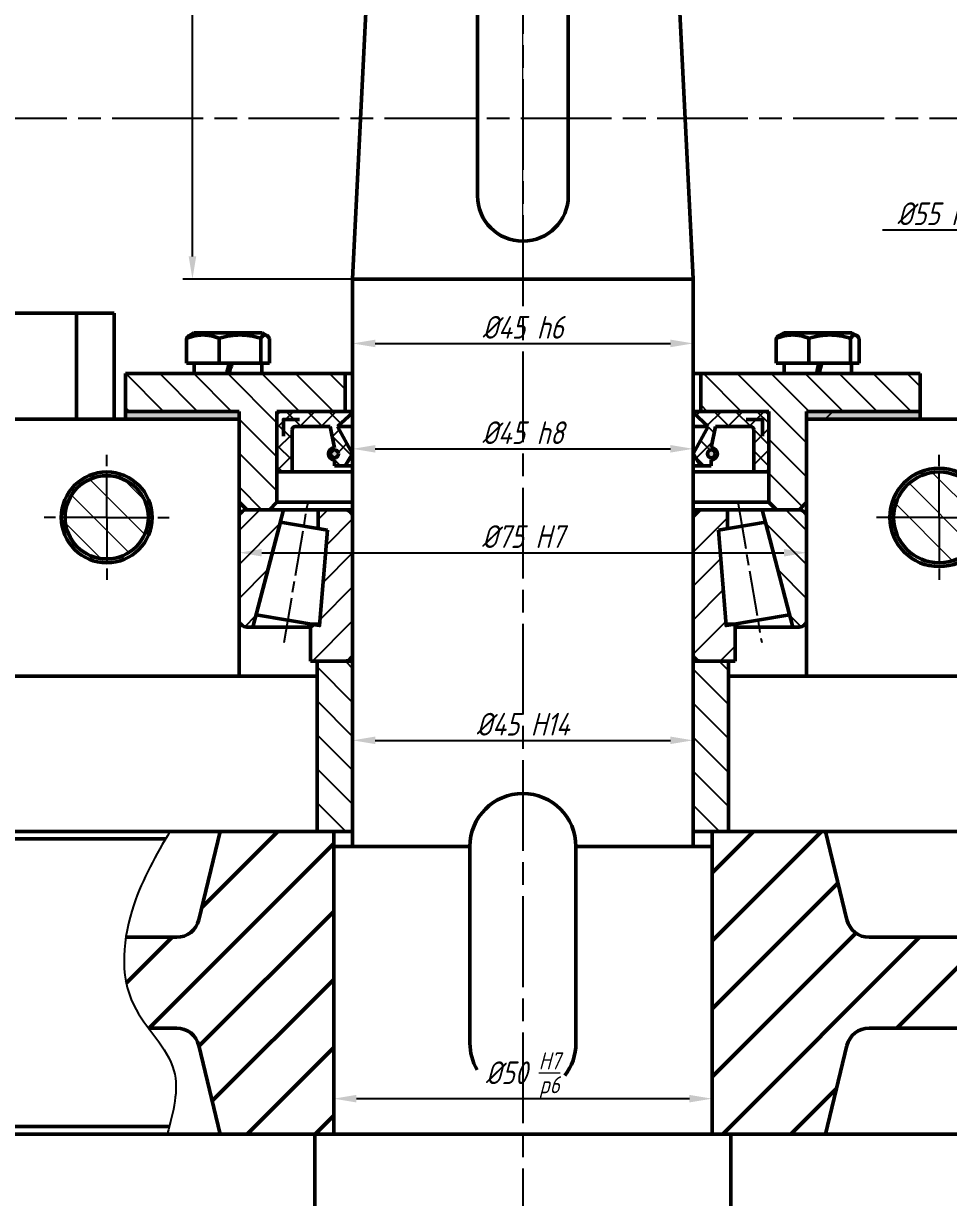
# Model space of a CAD drawing. Header units: millimetres. Extents: x 5133 to 6360, y 1254 to 2395.
# Drawn here: x 5265.3 to 5387.6, y 1828.7 to 1983.8 of the extents above; entities that cross this region are included whole.
import ezdxf

# ---------------------------------------------------------------- set-up
doc = ezdxf.new("R2010")
doc.units = ezdxf.units.MM
doc.linetypes.add('AM_ISO08W050', pattern=[18, 12, -1.5, 3, -1.5])
doc.linetypes.add('AM_ISO08W050x2', pattern=[9, 6, -0.75, 1.5, -0.75])
for name, color, linetype, lineweight in [('AM_7', 4, 'AM_ISO08W050', 25), ('AM_8', 1, 'Continuous', 25), ('AM_VIS', 7, 'Continuous', 50)]:
    doc.layers.add(name, color=color, linetype=linetype, lineweight=lineweight)
doc.layers.add('AMV_35_HATCH', color=1, linetype='Continuous')
doc.styles.add('GOST', font='GOST.shx', dxfattribs={"oblique": 15})
doc.dimstyles.new('GOST', dxfattribs={"dimscale": 0, "dimtxt": 3, "dimasz": 3, "dimexe": 1.25, "dimexo": 0, "dimtad": 1, "dimtoh": 1, "dimdec": 3, "dimdsep": 46, "dimtxsty": 'GOST', "dimcen": 5, "dimadec": 3, "dimazin": 2, "dimtfac": 1, "dimtdec": 4, "dimtmove": 1, "dimatfit": 3, "dimfxl": 0, "dimtolj": 1, "dimtzin": 0, "dimarcsym": 0})
pattern_1 = [(45, (824.547, 1246.1898), (-2.245064, 2.245064), [])]
pattern_2 = [(135, (824.547, 1246.1898), (-2.245064, -2.245064), [])]
pattern_3 = [(45, (824.5469, 1246.1898), (-1.4142136, 1.4142136), []), (135, (824.5469, 1246.1898), (-1.4142136, -1.4142136), [])]

# ---------------------------------------------------------------- blocks, each defined once
blk = doc.blocks.new('*D7')
at = {"color": 0, "lineweight": -2}
for p, q in [((5403.84, 1932.57), (5403.84, 1957.83)), ((5458.84, 1932.57), (5458.84, 1957.83)), ((5378.85, 1956.58), (5403.84, 1956.58)), ((5406.84, 1956.58), (5455.84, 1956.58))]:
    blk.add_line(p, q, dxfattribs=at)
at = {"color": 0, "lineweight": 20}
for points in [[(5406.84, 1957.08), (5406.84, 1956.08), (5403.84, 1956.58)], [(5455.84, 1957.08), (5455.84, 1956.08), (5458.84, 1956.58)]]:
    blk.add_solid(points, dxfattribs=at)
at = {"layer": 'Defpoints', "color": 0, "lineweight": 20}
for p in [(5458.84, 1956.58), (5403.84, 1932.57), (5458.84, 1932.57)]:
    blk.add_point(p, dxfattribs=at)
at = {"color": 0, "lineweight": 20, "insert": (5388.87, 1958.7), "char_height": 3, "attachment_point": 5, "style": 'GOST'}
blk.add_mtext('\\A1;\\A1;%%c55 H7/h7 ', dxfattribs=at)
blk = doc.blocks.new('*D8')
at = {"color": 0, "lineweight": -2}
for p, q in [((5293.84, 1905.07), (5293.84, 1915.15)), ((5368.84, 1905.07), (5368.84, 1915.15)), ((5296.84, 1913.9), (5365.84, 1913.9))]:
    blk.add_line(p, q, dxfattribs=at)
at = {"color": 0, "lineweight": 20}
for points in [[(5296.84, 1914.4), (5296.84, 1913.4), (5293.84, 1913.9)], [(5365.84, 1914.4), (5365.84, 1913.4), (5368.84, 1913.9)]]:
    blk.add_solid(points, dxfattribs=at)
at = {"layer": 'Defpoints', "color": 0, "lineweight": 20}
for p in [(5368.84, 1913.9), (5293.84, 1905.07), (5368.84, 1905.07)]:
    blk.add_point(p, dxfattribs=at)
at = {"color": 0, "lineweight": 20, "insert": (5331.34, 1916.03), "char_height": 3, "attachment_point": 5, "style": 'GOST'}
blk.add_mtext('\\A1;\\A1;%%c75 H7 ', dxfattribs=at)
blk = doc.blocks.new('*D10')
at = {"color": 0, "lineweight": -2}
for p, q in [((5308.84, 1926.97), (5308.84, 1928.88)), ((5353.84, 1926.97), (5353.84, 1928.88)), ((5311.84, 1927.63), (5350.84, 1927.63))]:
    blk.add_line(p, q, dxfattribs=at)
at = {"color": 0, "lineweight": 20}
for points in [[(5311.84, 1928.13), (5311.84, 1927.13), (5308.84, 1927.63)], [(5350.84, 1928.13), (5350.84, 1927.13), (5353.84, 1927.63)]]:
    blk.add_solid(points, dxfattribs=at)
at = {"layer": 'Defpoints', "color": 0, "lineweight": 20}
for p in [(5353.84, 1927.63), (5308.84, 1926.97), (5353.84, 1926.97)]:
    blk.add_point(p, dxfattribs=at)
at = {"color": 0, "lineweight": 20, "insert": (5331.34, 1929.76), "char_height": 3, "attachment_point": 5, "style": 'GOST'}
blk.add_mtext('\\A1;\\A1;%%c45 h8 ', dxfattribs=at)
blk = doc.blocks.new('*D12')
at = {"color": 0, "lineweight": -2}
for p, q in [((5306.34, 1837.07), (5306.34, 1842.99)), ((5356.34, 1837.07), (5356.34, 1842.99)), ((5309.34, 1841.74), (5353.34, 1841.74))]:
    blk.add_line(p, q, dxfattribs=at)
at = {"color": 0, "lineweight": 20}
for points in [[(5309.34, 1842.24), (5309.34, 1841.24), (5306.34, 1841.74)], [(5353.34, 1842.24), (5353.34, 1841.24), (5356.34, 1841.74)]]:
    blk.add_solid(points, dxfattribs=at)
at = {"layer": 'Defpoints', "color": 0, "lineweight": 20}
for p in [(5356.34, 1841.74), (5306.34, 1837.07), (5356.34, 1837.07)]:
    blk.add_point(p, dxfattribs=at)
at = {"color": 0, "lineweight": 20, "insert": (5331.34, 1845.16), "char_height": 3, "attachment_point": 5, "style": 'GOST'}
blk.add_mtext('\\A1;\\A1;%%c50 \\H.75x;\\SH7/p6;\\H1.33x; ', dxfattribs=at)
blk = doc.blocks.new('*D15')
at = {"color": 0, "lineweight": -2}
for p, q in [((5308.84, 1899.57), (5308.84, 1887.85)), ((5353.84, 1899.57), (5353.84, 1887.85)), ((5311.84, 1889.1), (5350.84, 1889.1))]:
    blk.add_line(p, q, dxfattribs=at)
at = {"color": 0, "lineweight": 20}
for points in [[(5311.84, 1889.6), (5311.84, 1888.6), (5308.84, 1889.1)], [(5350.84, 1889.6), (5350.84, 1888.6), (5353.84, 1889.1)]]:
    blk.add_solid(points, dxfattribs=at)
at = {"layer": 'Defpoints', "color": 0, "lineweight": 20}
for p in [(5308.84, 1899.57), (5353.84, 1899.57), (5353.84, 1889.1)]:
    blk.add_point(p, dxfattribs=at)
at = {"color": 0, "lineweight": 20, "insert": (5331.34, 1891.23), "char_height": 3, "attachment_point": 5, "style": 'GOST'}
blk.add_mtext('\\A1;\\A1;%%c45 H14 ', dxfattribs=at)
blk = doc.blocks.new('*D24')
at = {"color": 0, "lineweight": -2}
for p, q in [((5308.84, 1950.07), (5308.84, 1940.31)), ((5353.84, 1950.07), (5353.84, 1940.31)), ((5311.84, 1941.56), (5350.84, 1941.56))]:
    blk.add_line(p, q, dxfattribs=at)
at = {"color": 0, "lineweight": 20}
for points in [[(5311.84, 1942.06), (5311.84, 1941.06), (5308.84, 1941.56)], [(5350.84, 1942.06), (5350.84, 1941.06), (5353.84, 1941.56)]]:
    blk.add_solid(points, dxfattribs=at)
at = {"layer": 'Defpoints', "color": 0, "lineweight": 20}
for p in [(5308.84, 1950.07), (5353.84, 1950.07), (5353.84, 1941.56)]:
    blk.add_point(p, dxfattribs=at)
at = {"color": 0, "lineweight": 20, "insert": (5331.34, 1943.69), "char_height": 3, "attachment_point": 5, "style": 'GOST'}
blk.add_mtext('\\A1;\\A1;%%c45 h6 ', dxfattribs=at)
blk = doc.blocks.new('*D25')
at = {"color": 0, "lineweight": -2}
for p, q in [((5312.94, 2032.07), (5286.42, 2032.07)), ((5287.67, 1953.07), (5287.67, 2029.07)), ((5308.84, 1950.07), (5286.42, 1950.07))]:
    blk.add_line(p, q, dxfattribs=at)
at = {"color": 0, "lineweight": 20}
for points in [[(5287.17, 2029.07), (5288.17, 2029.07), (5287.67, 2032.07)], [(5287.17, 1953.07), (5288.17, 1953.07), (5287.67, 1950.07)]]:
    blk.add_solid(points, dxfattribs=at)
at = {"layer": 'Defpoints', "color": 0, "lineweight": 20}
for p in [(5287.67, 2032.07), (5312.94, 2032.07), (5308.84, 1950.07)]:
    blk.add_point(p, dxfattribs=at)
at = {"color": 0, "lineweight": 20, "insert": (5285.55, 1991.07), "char_height": 3, "attachment_point": 5, "rotation": 90, "style": 'GOST'}
blk.add_mtext('\\A1;82', dxfattribs=at)

msp = doc.modelspace()

# ---------------------------------------------------------------- hatches: boundary and pattern name
h = msp.add_hatch()
h.set_pattern_fill('ANSI31', color=5, angle=90, style=0)
h.set_pattern_definition(pattern_2)
h.paths.add_polyline_path([(5297.84042, 1919.56899), (5298.84042, 1920.56899), (5298.84042, 1932.56899), (5307.84042, 1932.56899), (5307.84042, 1937.56899), (5278.84042, 1937.56899), (5278.84042, 1932.56899), (5293.84042, 1932.56899), (5293.84042, 1920.56899), (5294.84042, 1919.56899)], flags=0)
h = msp.add_hatch()
h.set_pattern_fill('ANSI31', color=5, angle=90, style=0)
h.set_pattern_definition(pattern_2)
h.paths.add_polyline_path([(5363.84042, 1920.56899), (5364.84042, 1919.56899), (5367.84042, 1919.56899), (5368.84042, 1920.56899), (5368.84042, 1932.56899), (5383.84042, 1932.56899), (5383.84042, 1937.56899), (5354.84042, 1937.56899), (5354.84042, 1932.56899), (5363.84042, 1932.56899)], flags=0)
at = {"lineweight": 50}
h = msp.add_hatch(color=5, dxfattribs=at)
h.paths.add_polyline_path([(5356.76042, 1926.96899, 1), (5355.72042, 1926.96899, 1)])
h.paths.add_polyline_path([(5306.96042, 1926.96899, 1), (5305.92042, 1926.96899, 1)])
at = {"lineweight": 20}
h = msp.add_hatch(dxfattribs=at)
h.set_pattern_fill('ANSI31', color=5, angle=90, style=0)
h.paths.add_polyline_path([(5476.34042, 1924.06899), (5476.34042, 1918.56899), (5481.84042, 1918.56899, 0.414213562)])
h.paths.add_polyline_path([(5481.84042, 1918.56899), (5476.34042, 1918.56899), (5476.34042, 1913.06899, 0.414213562)])
h.paths.add_polyline_path([(5476.34042, 1918.56899), (5470.84042, 1918.56899, 0.414213562), (5476.34042, 1913.06899)])
h.paths.add_polyline_path([(5476.34042, 1924.06899, 0.414213562), (5470.84042, 1918.56899), (5476.34042, 1918.56899)])
h.paths.add_polyline_path([(5386.34042, 1924.56899), (5386.34042, 1918.56899), (5392.34042, 1918.56899, 0.414213562)])
h.paths.add_polyline_path([(5392.34042, 1918.56899), (5386.34042, 1918.56899), (5386.34042, 1912.56899, 0.414213562)])
h.paths.add_polyline_path([(5386.34042, 1924.56899, 0.414213562), (5380.34042, 1918.56899), (5386.34042, 1918.56899)])
h.paths.add_polyline_path([(5386.34042, 1918.56899), (5380.34042, 1918.56899, 0.414213562), (5386.34042, 1912.56899)])
h.paths.add_polyline_path([(5276.34042, 1924.06899), (5276.34042, 1918.56899), (5281.84042, 1918.56899, 0.414213562)])
h.paths.add_polyline_path([(5281.84042, 1918.56899), (5276.34042, 1918.56899), (5276.34042, 1913.06899, 0.414213562)])
h.paths.add_polyline_path([(5276.34042, 1924.06899, 0.414213562), (5270.84042, 1918.56899), (5276.34042, 1918.56899)])
h.paths.add_polyline_path([(5276.34042, 1918.56899), (5270.84042, 1918.56899, 0.414213562), (5276.34042, 1913.06899)])
h = msp.add_hatch(dxfattribs=at)
h.set_pattern_fill('ANSI31', color=5, angle=90, style=0)
h.paths.add_polyline_path([(5220.34042, 1922.06899), (5220.34042, 1916.56899), (5225.84042, 1916.56899, 0.414213562)])
h.paths.add_polyline_path([(5220.34042, 1922.06899, 0.414213562), (5214.84042, 1916.56899), (5220.34042, 1916.56899)])
h.paths.add_polyline_path([(5220.34042, 1916.56899), (5214.84042, 1916.56899, 0.414213562), (5220.34042, 1911.06899)])
h.paths.add_polyline_path([(5225.84042, 1916.56899), (5220.34042, 1916.56899), (5220.34042, 1911.06899, 0.414213562)])
h.paths.add_polyline_path([(5220.34042, 1803.06899), (5220.34042, 1797.56899), (5225.84042, 1797.56899, 0.414213562)])
h.paths.add_polyline_path([(5220.34042, 1803.06899, 0.414213562), (5214.84042, 1797.56899), (5220.34042, 1797.56899)])
h.paths.add_polyline_path([(5220.34042, 1797.56899), (5214.84042, 1797.56899, 0.414213562), (5220.34042, 1792.06899)])
h.paths.add_polyline_path([(5225.84042, 1797.56899), (5220.34042, 1797.56899), (5220.34042, 1792.06899, 0.414213562)])
h.paths.add_polyline_path([(5276.34042, 1801.06899), (5276.34042, 1795.56899), (5281.84042, 1795.56899, 0.414213562)])
h.paths.add_polyline_path([(5281.84042, 1795.56899), (5276.34042, 1795.56899), (5276.34042, 1790.06899, 0.414213562)])
h.paths.add_polyline_path([(5276.34042, 1801.06899, 0.414213562), (5270.84042, 1795.56899), (5276.34042, 1795.56899)])
h.paths.add_polyline_path([(5276.34042, 1795.56899), (5270.84042, 1795.56899, 0.414213562), (5276.34042, 1790.06899)])
h.paths.add_polyline_path([(5386.34042, 1801.06899), (5386.34042, 1795.56899), (5391.84042, 1795.56899, 0.414213562)])
h.paths.add_polyline_path([(5386.34042, 1801.06899, 0.414213562), (5380.84042, 1795.56899), (5386.34042, 1795.56899)])
h.paths.add_polyline_path([(5386.34042, 1795.56899), (5380.84042, 1795.56899, 0.414213562), (5386.34042, 1790.06899)])
h.paths.add_polyline_path([(5391.84042, 1795.56899), (5386.34042, 1795.56899), (5386.34042, 1790.06899, 0.414213562)])
h.paths.add_polyline_path([(5476.34042, 1801.06899), (5476.34042, 1795.56899), (5481.84042, 1795.56899, 0.414213562)])
h.paths.add_polyline_path([(5476.34042, 1801.06899, 0.414213562), (5470.84042, 1795.56899), (5476.34042, 1795.56899)])
h.paths.add_polyline_path([(5476.34042, 1795.56899), (5470.84042, 1795.56899, 0.414213562), (5476.34042, 1790.06899)])
h.paths.add_polyline_path([(5481.84042, 1795.56899), (5476.34042, 1795.56899), (5476.34042, 1790.06899, 0.414213562)])
h = msp.add_hatch()
h.set_pattern_fill('ANSI31', color=5, angle=90, style=0)
h.set_pattern_definition(pattern_2)
h.paths.add_polyline_path([(5308.84042, 1899.56899), (5304.1538, 1899.56899), (5304.1538, 1877.06899), (5308.84042, 1877.06899)])
h.paths.add_polyline_path([(5358.52704, 1899.56899), (5353.84042, 1899.56899), (5353.84042, 1877.06899), (5358.52704, 1877.06899)])
at = {"lineweight": 50}
h = msp.add_hatch(dxfattribs=at)
h.set_pattern_fill('ANSI31', color=5, scale=2, style=0)
h.set_pattern_definition([(45, (824.547, 1246.19), (-4.490128, 4.490128), [])])
h.paths.add_polyline_path([(5407.78164, 1877.06899), (5399.34042, 1877.06899), (5396.50751, 1865.36332, -0.346258196), (5393.59168, 1863.06899), (5377.08915, 1863.06899, -0.346258196), (5374.17333, 1865.36332), (5371.34042, 1877.06899), (5356.34042, 1877.06899), (5356.34042, 1837.06899), (5358.84042, 1837.06899), (5371.34042, 1837.06899), (5374.17333, 1848.77465, -0.346258196), (5377.08915, 1851.06899), (5393.59168, 1851.06899, -0.346258196), (5396.50751, 1848.77465), (5399.34042, 1837.06899), (5407.78164, 1837.06899)])
edge = h.paths.add_edge_path()
edge.add_line((5306.34042, 1875.06899), (5306.34042, 1877.06899))
edge.add_line((5306.34042, 1877.06899), (5304.1538, 1877.06899))
edge.add_line((5304.1538, 1877.06899), (5291.34042, 1877.06899))
edge.add_line((5291.34042, 1877.06899), (5288.50751, 1865.36332))
edge.add_arc((5285.59168, 1866.06899), 3, 270, 346.3953237, ccw=False)
edge.add_line((5285.59168, 1863.06899), (5278.85883, 1863.06899))
edge.add_spline(control_points=[(5278.85883, 1863.06899), (5278.38807, 1859.97594), (5278.64935, 1855.59412), (5281.13142, 1852.04413), (5281.85336, 1851.06899)], knot_values=[15.074718582, 15.074718582, 15.074718582, 15.074718582, 24.08048283, 27.590184343, 27.590184343, 27.590184343, 27.590184343], degree=3, periodic=0)
edge.add_line((5281.85336, 1851.06899), (5285.59168, 1851.06899))
edge.add_arc((5285.59168, 1848.06899), 3, 13.6046763, 90, ccw=False)
edge.add_line((5288.50751, 1848.77465), (5291.34042, 1837.06899))
edge.add_line((5291.34042, 1837.06899), (5306.34042, 1837.06899))
edge.add_line((5306.34042, 1837.06899), (5306.34042, 1875.06899))
at = {"layer": 'AM_8'}
h = msp.add_hatch(dxfattribs=at)
h.set_pattern_fill('_USER', color=256, scale=2, angle=45, style=0, double=1, pattern_type=0)
h.set_pattern_definition(pattern_3)
edge = h.paths.add_edge_path()
edge.add_line((5298.84042, 1932.16899), (5298.84042, 1924.96899))
edge.add_arc((5299.24042, 1924.96899), 0.4, 180, 270)
edge.add_line((5299.24042, 1924.56899), (5300.84042, 1924.56899))
edge.add_line((5300.84042, 1924.56899), (5300.84042, 1930.16899))
edge.add_arc((5301.24042, 1930.16899), 0.4, 90, 180, ccw=False)
edge.add_line((5301.24042, 1930.56899), (5305.88042, 1930.56899))
edge.add_line((5305.88042, 1930.56899), (5306.44042, 1927.76899))
edge.add_arc((5306.44042, 1926.96899), 0.8, 90, 270)
edge.add_line((5306.44042, 1926.16899), (5306.44042, 1925.36899))
edge.add_line((5306.44042, 1925.36899), (5307.84042, 1925.36899))
edge.add_line((5307.84042, 1925.36899), (5308.84042, 1926.96899))
edge.add_line((5308.84042, 1926.96899), (5306.84042, 1930.56899))
edge.add_line((5306.84042, 1930.56899), (5308.80845, 1932.39569))
edge.add_arc((5308.74042, 1932.46899), 0.1, 312.8671793, 450)
edge.add_line((5308.74042, 1932.56899), (5299.24042, 1932.56899))
edge.add_arc((5299.24042, 1932.16899), 0.4, 90, 180)
edge = h.paths.add_edge_path(flags=16)
edge.add_arc((5306.44042, 1926.96899), 0.52, -220.8805147, 11.4591559, ccw=False)
edge.add_arc((5306.44042, 1926.96899), 0.52, 11.4591559, 139.1194853, ccw=False)
h = msp.add_hatch(dxfattribs=at)
h.set_pattern_fill('_USER', color=256, scale=2, angle=45, style=0, double=1, pattern_type=0)
h.set_pattern_definition(pattern_3)
edge = h.paths.add_edge_path()
edge.add_line((5363.44042, 1932.56899), (5353.94042, 1932.56899))
edge.add_arc((5353.94042, 1932.46899), 0.1, 90, 227.1328207)
edge.add_line((5353.87239, 1932.39569), (5355.84042, 1930.56899))
edge.add_line((5355.84042, 1930.56899), (5353.84042, 1926.96899))
edge.add_line((5353.84042, 1926.96899), (5354.84042, 1925.36899))
edge.add_line((5354.84042, 1925.36899), (5356.24042, 1925.36899))
edge.add_line((5356.24042, 1925.36899), (5356.24042, 1926.16899))
edge.add_arc((5356.24042, 1926.96899), 0.8, 270, 450)
edge.add_line((5356.24042, 1927.76899), (5356.80042, 1930.56899))
edge.add_line((5356.80042, 1930.56899), (5361.44042, 1930.56899))
edge.add_arc((5361.44042, 1930.16899), 0.4, 0, 90, ccw=False)
edge.add_line((5361.84042, 1930.16899), (5361.84042, 1924.56899))
edge.add_line((5361.84042, 1924.56899), (5363.44042, 1924.56899))
edge.add_arc((5363.44042, 1924.96899), 0.4, 270, 360)
edge.add_line((5363.84042, 1924.96899), (5363.84042, 1932.16899))
edge.add_arc((5363.44042, 1932.16899), 0.4, 360, 450)
edge = h.paths.add_edge_path(flags=16)
edge.add_arc((5356.24042, 1926.96899), 0.52, -346.5711972, 11.4591559, ccw=False)
edge.add_arc((5356.24042, 1926.96899), 0.52, 11.4591559, 13.4288028, ccw=False)
at = {"layer": 'AMV_35_HATCH'}
for points in [[(5293.84042, 1931.56899), (5293.84042, 1932.56899), (5278.84042, 1932.56899), (5278.84042, 1931.56899)], [(5383.84042, 1931.56899), (5383.84042, 1932.56899), (5368.84042, 1932.56899), (5368.84042, 1931.56899)]]:
    msp.add_hatch(color=256, dxfattribs=at).paths.add_polyline_path(points, flags=0)
h = msp.add_hatch(dxfattribs=at)
h.set_pattern_fill('ANSI31', color=256, scale=6, style=0)
h.set_pattern_definition([(45, (5642.741, 1852.798), (-13.4704, 13.4704), [])])
h.paths.add_polyline_path([(5368.84042, 1932.56899), (5368.84042, 1931.56899), (5383.84042, 1931.56899), (5383.84042, 1932.56899)], flags=0)
h = msp.add_hatch(dxfattribs=at)
h.set_pattern_fill('ANSI31', color=256, style=0)
h.set_pattern_definition(pattern_1)
edge = h.paths.add_edge_path(flags=0)
edge.add_ellipse((5294.84042, 1918.56899), major_axis=(0.70711, 0.70711), ratio=1, start_angle=45, end_angle=135)
edge.add_line((5293.84042, 1918.56899), (5293.84042, 1905.06899))
edge.add_ellipse((5294.84042, 1905.06899), major_axis=(-0.70711, 0.70711), ratio=1, start_angle=45, end_angle=135)
edge.add_line((5294.84042, 1904.06899), (5295.65961, 1904.06899))
edge.add_line((5295.65961, 1904.06899), (5299.71642, 1919.56899))
edge.add_line((5299.71642, 1919.56899), (5294.84042, 1919.56899))
h = msp.add_hatch(dxfattribs=at)
h.set_pattern_fill('ANSI31', color=256, style=0)
h.set_pattern_definition(pattern_1)
edge = h.paths.add_edge_path(flags=0)
edge.add_line((5304.28828, 1919.56899), (5304.28828, 1917.08926))
edge.add_line((5304.28828, 1917.08926), (5305.50768, 1916.88155))
edge.add_line((5305.50768, 1916.88155), (5304.47796, 1904.26781))
edge.add_line((5304.47796, 1904.26781), (5303.28678, 1904.47072))
edge.add_line((5303.28678, 1904.47072), (5303.28678, 1899.56899))
edge.add_line((5303.28678, 1899.56899), (5307.84042, 1899.56899))
edge.add_ellipse((5307.84042, 1900.56899), major_axis=(-0.70711, 0.70711), ratio=1, start_angle=135, end_angle=225)
edge.add_line((5308.84042, 1900.56899), (5308.84042, 1918.56899))
edge.add_ellipse((5307.84042, 1918.56899), major_axis=(0.70711, 0.70711), ratio=1, start_angle=315, end_angle=405)
edge.add_line((5307.84042, 1919.56899), (5304.28828, 1919.56899))
h = msp.add_hatch(dxfattribs=at)
h.set_pattern_fill('ANSI31', color=256, style=0)
h.set_pattern_definition(pattern_1)
edge = h.paths.add_edge_path(flags=0)
edge.add_line((5358.39256, 1917.08926), (5358.39256, 1919.56899))
edge.add_line((5358.39256, 1919.56899), (5354.84042, 1919.56899))
edge.add_ellipse((5354.84042, 1918.56899), major_axis=(0.70711, 0.70711), ratio=1, start_angle=45, end_angle=135)
edge.add_line((5353.84042, 1918.56899), (5353.84042, 1900.56899))
edge.add_ellipse((5354.84042, 1900.56899), major_axis=(-0.70711, 0.70711), ratio=1, start_angle=45, end_angle=135)
edge.add_line((5354.84042, 1899.56899), (5359.39406, 1899.56899))
edge.add_line((5359.39406, 1899.56899), (5359.39406, 1904.47072))
edge.add_line((5359.39406, 1904.47072), (5358.20288, 1904.26781))
edge.add_line((5358.20288, 1904.26781), (5357.17315, 1916.88155))
edge.add_line((5357.17315, 1916.88155), (5358.39256, 1917.08926))
h = msp.add_hatch(dxfattribs=at)
h.set_pattern_fill('ANSI31', color=256, style=0)
h.set_pattern_definition([(135, (9838.134, 1246.1898), (2.245064, 2.245064), [])])
edge = h.paths.add_edge_path(flags=0)
edge.add_ellipse((5367.84042, 1918.56899), major_axis=(-0.70711, 0.70711), ratio=1, start_angle=225, end_angle=315, ccw=False)
edge.add_line((5368.84042, 1918.56899), (5368.84042, 1905.06899))
edge.add_ellipse((5367.84042, 1905.06899), major_axis=(0.70711, 0.70711), ratio=1, start_angle=225, end_angle=315, ccw=False)
edge.add_line((5367.84042, 1904.06899), (5367.02123, 1904.06899))
edge.add_line((5367.02123, 1904.06899), (5362.96442, 1919.56899))
edge.add_line((5362.96442, 1919.56899), (5367.84042, 1919.56899))

# ---------------------------------------------------------------- linework, layer by layer
at = {"color": 5, "lineweight": 20}
msp.add_lwpolyline([(5331.34042, 1950.06899), (5331.34042, 2060.06899), (5344.34042, 2060.06899), (5346.34042, 2058.06899), (5346.34042, 2037.06899), (5344.34042, 2035.06899), (5344.34042, 2032.06899), (5349.74042, 2032.06899), (5353.84042, 1950.06899), (5331.34042, 1950.06899)], dxfattribs=at)
at = {"lineweight": 50}
for points in [[(5299.68897, 1929.29235), (5299.68897, 1931.51766), (5301.8349, 1931.51766)], [(5362.99187, 1929.29235), (5362.99187, 1931.51766), (5360.84594, 1931.51766)]]:
    msp.add_lwpolyline(points, dxfattribs=at)
at = {"color": 5}
msp.add_spline([(5284.69293, 1877.06899), (5279.91397, 1867.35671), (5279.91397, 1854.10058), (5285.22392, 1845.43991), (5284.33893, 1837.06899)], degree=3, dxfattribs=at)
at = {"layer": 'AM_7'}
for p, q in [((5331.34042, 2066.49504), (5331.34042, 1762.70166)), ((5133.07034, 1971.35127), (5733.07034, 1971.35127))]:
    msp.add_line(p, q, dxfattribs=at)
at = {"layer": 'AM_7', "linetype": 'AM_ISO08W050x2'}
for p, q in [((5276.34042, 1918.56899), (5276.34042, 1927.56899)), ((5386.34042, 1918.56899), (5386.34042, 1927.56899)), ((5299.77811, 1902.02518), (5302.90272, 1920.36849)), ((5359.77811, 1920.36849), (5362.90272, 1902.02518)), ((5276.34042, 1918.56899), (5267.34042, 1918.56899)), ((5276.34042, 1918.56899), (5285.34042, 1918.56899)), ((5276.34042, 1918.56899), (5276.34042, 1909.56899)), ((5386.34042, 1918.56899), (5377.34042, 1918.56899)), ((5386.34042, 1918.56899), (5395.34042, 1918.56899)), ((5386.34042, 1918.56899), (5386.34042, 1909.56899))]:
    msp.add_line(p, q, dxfattribs=at)
at = {"layer": 'AM_VIS'}
for p, q in [((5308.84042, 1875.06899), (5308.84042, 1950.06899)), ((5308.84042, 1950.06899), (5353.84042, 1950.06899)), ((5353.84042, 1950.06899), (5353.84042, 1875.06899)), ((5236.34042, 1945.56899), (5272.34042, 1945.56899)), ((5272.34042, 1945.56899), (5272.34042, 1931.56899)), ((5272.34042, 1945.56899), (5277.34042, 1945.56899)), ((5277.34042, 1931.56899), (5277.34042, 1945.56899)), ((5287.86927, 1942.96899), (5287.26397, 1942.61951)), ((5287.86927, 1942.96899), (5293.79255, 1942.96899)), ((5293.79255, 1942.96899), (5296.86927, 1942.96899)), ((5296.86927, 1942.96899), (5297.47458, 1942.61951)), ((5365.81156, 1942.96899), (5365.20626, 1942.61951)), ((5365.81156, 1942.96899), (5371.73484, 1942.96899)), ((5371.73484, 1942.96899), (5374.81156, 1942.96899)), ((5374.81156, 1942.96899), (5375.41686, 1942.61951)), ((5286.89074, 1938.96899), (5286.89074, 1942.23286)), ((5291.2093, 1938.96899), (5291.2093, 1942.23286)), ((5296.69209, 1942.23286), (5296.69209, 1938.96899)), ((5297.84781, 1938.96899), (5297.84781, 1942.23286)), ((5364.83302, 1938.96899), (5364.83302, 1942.23286)), ((5369.15159, 1938.96899), (5369.15159, 1942.23286)), ((5374.63438, 1942.23286), (5374.63438, 1938.96899)), ((5375.7901, 1938.96899), (5375.7901, 1942.23286)), ((5286.89074, 1938.96899), (5291.2093, 1938.96899)), ((5287.91927, 1937.56899), (5287.91927, 1938.96899)), ((5291.2093, 1938.96899), (5296.69209, 1938.96899)), ((5296.69209, 1938.96899), (5297.84781, 1938.96899)), ((5296.81927, 1937.56899), (5296.81927, 1938.96899)), ((5364.83302, 1938.96899), (5369.15159, 1938.96899)), ((5365.86156, 1937.56899), (5365.86156, 1938.96899)), ((5369.15159, 1938.96899), (5374.63438, 1938.96899)), ((5374.63438, 1938.96899), (5375.7901, 1938.96899)), ((5374.76156, 1937.56899), (5374.76156, 1938.96899)), ((5278.84042, 1937.56899), (5307.84042, 1937.56899)), ((5278.84042, 1932.56899), (5278.84042, 1937.56899)), ((5307.84042, 1937.56899), (5307.84042, 1932.56899)), ((5307.84042, 1937.56899), (5308.84042, 1937.56899)), ((5353.84042, 1937.56899), (5354.84042, 1937.56899)), ((5354.84042, 1937.56899), (5383.84042, 1937.56899)), ((5354.84042, 1932.56899), (5354.84042, 1937.56899)), ((5383.84042, 1937.56899), (5383.84042, 1932.56899)), ((5278.84042, 1932.56899), (5293.84042, 1932.56899)), ((5293.84042, 1932.56899), (5278.84042, 1932.56899)), ((5278.84042, 1931.56899), (5278.84042, 1932.56899)), ((5293.84042, 1920.56899), (5293.84042, 1932.56899)), ((5293.84042, 1932.56899), (5293.84042, 1931.56899)), ((5307.84042, 1932.56899), (5298.84042, 1932.56899)), ((5298.84042, 1932.56899), (5298.84042, 1920.56899)), ((5298.84042, 1924.96899), (5298.84042, 1932.16899)), ((5299.24042, 1932.56899), (5308.74042, 1932.56899)), ((5308.80845, 1932.39569), (5306.84042, 1930.56899)), ((5308.74042, 1932.56899), (5308.84042, 1932.56899)), ((5353.84042, 1932.56899), (5353.94042, 1932.56899)), ((5355.84042, 1930.56899), (5353.87239, 1932.39569)), ((5353.94042, 1932.56899), (5363.44042, 1932.56899)), ((5363.84042, 1932.56899), (5354.84042, 1932.56899)), ((5363.84042, 1920.56899), (5363.84042, 1932.56899)), ((5363.84042, 1932.16899), (5363.84042, 1924.96899)), ((5368.84042, 1932.56899), (5383.84042, 1932.56899)), ((5383.84042, 1932.56899), (5368.84042, 1932.56899)), ((5368.84042, 1932.56899), (5368.84042, 1920.56899)), ((5368.84042, 1931.56899), (5368.84042, 1932.56899)), ((5383.84042, 1932.56899), (5383.84042, 1931.56899)), ((5220.34042, 1931.56899), (5293.84042, 1931.56899)), ((5293.84042, 1931.56899), (5278.84042, 1931.56899)), ((5293.84042, 1897.56899), (5293.84042, 1931.56899)), ((5305.88042, 1930.56899), (5301.24042, 1930.56899)), ((5306.44042, 1927.76899), (5305.88042, 1930.56899)), ((5306.84042, 1930.56899), (5308.84042, 1926.96899)), ((5306.84042, 1930.56899), (5308.84042, 1930.56899)), ((5353.84042, 1926.96899), (5355.84042, 1930.56899)), ((5353.84042, 1930.56899), (5355.84042, 1930.56899)), ((5356.80042, 1930.56899), (5356.24042, 1927.76899)), ((5361.44042, 1930.56899), (5356.80042, 1930.56899)), ((5368.84042, 1931.56899), (5403.84042, 1931.56899)), ((5368.84042, 1931.56899), (5368.84042, 1897.56899)), ((5383.84042, 1931.56899), (5368.84042, 1931.56899)), ((5300.84042, 1930.16899), (5300.84042, 1924.56899)), ((5361.84042, 1924.56899), (5361.84042, 1930.16899)), ((5306.44042, 1925.36899), (5306.44042, 1926.16899)), ((5308.84042, 1926.96899), (5307.84042, 1925.36899)), ((5354.84042, 1925.36899), (5353.84042, 1926.96899)), ((5356.24042, 1926.16899), (5356.24042, 1925.36899)), ((5300.84042, 1924.56899), (5299.24042, 1924.56899)), ((5300.84042, 1924.56899), (5308.84042, 1924.56899)), ((5307.84042, 1925.36899), (5306.44042, 1925.36899)), ((5307.84042, 1925.36899), (5308.84042, 1925.36899)), ((5353.84042, 1925.36899), (5354.84042, 1925.36899)), ((5353.84042, 1924.56899), (5361.84042, 1924.56899)), ((5356.24042, 1925.36899), (5354.84042, 1925.36899)), ((5363.44042, 1924.56899), (5361.84042, 1924.56899)), ((5294.84042, 1919.56899), (5293.84042, 1920.56899)), ((5297.84042, 1919.56899), (5294.84042, 1919.56899)), ((5294.84042, 1919.56899), (5299.71642, 1919.56899)), ((5299.71642, 1919.56899), (5295.65961, 1904.06899)), ((5298.84042, 1920.56899), (5297.84042, 1919.56899)), ((5308.84042, 1920.56899), (5298.84042, 1920.56899)), ((5299.71642, 1919.56899), (5304.28828, 1919.56899)), ((5304.28828, 1919.56899), (5307.84042, 1919.56899)), ((5304.28828, 1917.08926), (5304.28828, 1919.56899)), ((5307.84042, 1919.56899), (5308.84042, 1919.56899)), ((5363.84042, 1920.56899), (5353.84042, 1920.56899)), ((5353.84042, 1919.56899), (5354.84042, 1919.56899)), ((5354.84042, 1919.56899), (5358.39256, 1919.56899)), ((5358.39256, 1919.56899), (5362.96442, 1919.56899)), ((5358.39256, 1919.56899), (5358.39256, 1917.08926)), ((5367.02123, 1904.06899), (5362.96442, 1919.56899)), ((5362.96442, 1919.56899), (5367.84042, 1919.56899)), ((5364.84042, 1919.56899), (5363.84042, 1920.56899)), ((5367.84042, 1919.56899), (5364.84042, 1919.56899)), ((5368.84042, 1920.56899), (5367.84042, 1919.56899)), ((5293.84042, 1905.06899), (5293.84042, 1918.56899)), ((5308.84042, 1918.56899), (5308.84042, 1900.56899)), ((5353.84042, 1900.56899), (5353.84042, 1918.56899)), ((5368.84042, 1918.56899), (5368.84042, 1905.06899)), ((5305.50768, 1916.88155), (5304.28828, 1917.08926)), ((5304.47796, 1904.26781), (5305.50768, 1916.88155)), ((5358.39256, 1917.08926), (5357.17315, 1916.88155)), ((5357.17315, 1916.88155), (5358.20288, 1904.26781)), ((5295.65961, 1904.06899), (5294.84042, 1904.06899)), ((5295.65961, 1904.06899), (5303.28678, 1904.06899)), ((5303.28678, 1899.56899), (5303.28678, 1904.47072)), ((5303.28678, 1904.47072), (5304.47796, 1904.26781)), ((5303.28678, 1904.47072), (5304.49452, 1904.47072)), ((5358.18631, 1904.47072), (5359.39406, 1904.47072)), ((5358.20288, 1904.26781), (5359.39406, 1904.47072)), ((5359.39406, 1904.47072), (5359.39406, 1899.56899)), ((5359.39406, 1904.06899), (5367.02123, 1904.06899)), ((5367.84042, 1904.06899), (5367.02123, 1904.06899)), ((5307.84042, 1899.56899), (5303.28678, 1899.56899)), ((5307.84042, 1899.56899), (5308.84042, 1899.56899)), ((5353.84042, 1899.56899), (5354.84042, 1899.56899)), ((5359.39406, 1899.56899), (5354.84042, 1899.56899)), ((5249.34042, 1897.56899), (5293.84042, 1897.56899)), ((5304.1538, 1897.56899), (5293.84042, 1897.56899)), ((5368.84042, 1897.56899), (5358.52704, 1897.56899)), ((5368.84042, 1897.56899), (5403.84042, 1897.56899)), ((5249.99404, 1876.06899), (5284.11325, 1876.06899)), ((5263.34042, 1877.06899), (5291.34042, 1877.06899)), ((5288.50751, 1865.36332), (5291.34042, 1877.06899)), ((5291.34042, 1877.06899), (5306.34042, 1877.06899)), ((5306.34042, 1877.06899), (5306.34042, 1837.06899)), ((5306.34042, 1877.06899), (5308.84042, 1877.06899)), ((5353.84042, 1877.06899), (5356.34042, 1877.06899)), ((5356.34042, 1837.06899), (5356.34042, 1877.06899)), ((5356.34042, 1877.06899), (5371.34042, 1877.06899)), ((5371.34042, 1877.06899), (5374.17333, 1865.36332)), ((5371.34042, 1877.06899), (5399.34042, 1877.06899)), ((5306.34042, 1837.06899), (5306.34042, 1875.06899)), ((5306.34042, 1875.06899), (5324.34042, 1875.06899)), ((5338.34042, 1875.06899), (5353.84042, 1875.06899)), ((5353.84042, 1875.06899), (5356.34042, 1875.06899)), ((5356.34042, 1875.06899), (5356.34042, 1837.06899)), ((5278.85883, 1863.06899), (5285.59168, 1863.06899)), ((5377.08915, 1863.06899), (5393.59168, 1863.06899)), ((5285.59168, 1851.06899), (5281.85336, 1851.06899)), ((5393.59168, 1851.06899), (5377.08915, 1851.06899)), ((5291.34042, 1837.06899), (5288.50751, 1848.77465)), ((5374.17333, 1848.77465), (5371.34042, 1837.06899)), ((5249.99404, 1838.06899), (5284.60642, 1838.06899)), ((5291.34042, 1837.06899), (5263.34042, 1837.06899)), ((5306.34042, 1837.06899), (5291.34042, 1837.06899)), ((5303.84042, 1824.56899), (5303.84042, 1837.06899)), ((5303.84042, 1837.06899), (5356.34042, 1837.06899)), ((5371.34042, 1837.06899), (5356.34042, 1837.06899)), ((5356.34042, 1837.06899), (5358.84042, 1837.06899)), ((5358.84042, 1837.06899), (5358.84042, 1824.56899)), ((5399.34042, 1837.06899), (5371.34042, 1837.06899))]:
    msp.add_line(p, q, dxfattribs=at)
for points in [[(5308.84042, 1950.06899), (5312.94042, 2032.06899), (5349.74042, 2032.06899), (5353.84042, 1950.06899)], [(5305.50768, 1916.88155), (5299.29023, 1917.94063), (5296.0858, 1905.69734), (5304.47796, 1904.26781), (5305.50768, 1916.88155)], [(5357.17315, 1916.88155), (5363.39061, 1917.94063), (5366.59504, 1905.69734), (5358.20288, 1904.26781), (5357.17315, 1916.88155)]]:
    msp.add_lwpolyline(points, dxfattribs=at)
msp.add_lwpolyline([(5331.34042, 2027.06899), (5331.34042, 2027.06899, -0.414213562), (5337.34042, 2021.06899), (5337.34042, 1961.06899, -0.414213562), (5331.34042, 1955.06899), (5331.34042, 1955.06899, -0.414213562), (5325.34042, 1961.06899), (5325.34042, 2021.06899, -0.414213562)], format="xyb", close=True, dxfattribs=at)
for points in [[(5308.84042, 1899.56899), (5304.1538, 1899.56899), (5304.1538, 1877.06899), (5308.84042, 1877.06899)], [(5358.52704, 1899.56899), (5353.84042, 1899.56899), (5353.84042, 1877.06899), (5358.52704, 1877.06899)]]:
    msp.add_lwpolyline(points, close=True, dxfattribs=at)
msp.add_lwpolyline([(5336.87461, 1844.78265, 0.166259445), (5338.34042, 1849.06899), (5338.34042, 1875.06899, 0.414213562), (5331.34042, 1882.06899), (5331.34042, 1882.06899, 0.414213562), (5324.34042, 1875.06899), (5324.34042, 1849.06899, 0.132405118), (5325.28862, 1845.55106, 0.132405118)], format="xyb", dxfattribs=at)
for centre, radius in [((5306.44042, 1926.96899), 0.52), ((5356.24042, 1926.96899), 0.52), ((5276.34042, 1918.56899), 6), ((5386.34042, 1918.56899), 6.5), ((5386.34042, 1918.56899), 6), ((5276.34042, 1918.56899), 5.5)]:
    msp.add_circle(centre, radius, dxfattribs=at)
for centre, radius, start, end in [((5299.24042, 1932.16899), 0.4, 90, 180), ((5308.74042, 1932.46899), 0.1, 312.8671793, 90), ((5353.94042, 1932.46899), 0.1, 90, 227.1328207), ((5363.44042, 1932.16899), 0.4, 0, 90), ((5301.24042, 1930.16899), 0.4, 90, 180), ((5361.44042, 1930.16899), 0.4, 0, 90), ((5306.44042, 1926.96899), 0.8, 90, 270), ((5356.24042, 1926.96899), 0.8, 270, 90), ((5299.24042, 1924.96899), 0.4, 180, 270), ((5363.44042, 1924.96899), 0.4, 270, 0), ((5294.84042, 1918.56899), 1, 90, 180), ((5307.84042, 1918.56899), 1, 0, 90), ((5354.84042, 1918.56899), 1, 90, 180), ((5367.84042, 1918.56899), 1, 0, 90), ((5294.84042, 1905.06899), 1, 180, 270), ((5367.84042, 1905.06899), 1, 270, 0), ((5307.84042, 1900.56899), 1, 270, 0), ((5354.84042, 1900.56899), 1, 180, 270), ((5285.59168, 1866.06899), 3, 270, 346.3953237), ((5377.08915, 1866.06899), 3, 193.6046763, 270), ((5285.59168, 1848.06899), 3, 13.6046763, 90), ((5377.08915, 1848.06899), 3, 90, 166.3953237)]:
    msp.add_arc(centre, radius, start, end, dxfattribs=at)
at = {"layer": 'AM_VIS', "extrusion": (1.10147e-17, 4.01499e-17, -1)}
for centre in [(5295.84785, 1939.73828), (5373.79013, 1939.73828)]:
    msp.add_ellipse(centre, major_axis=(3.34687, 12.19977), ratio=0.240392781, start_param=4.468162043, end_param=4.583572319, dxfattribs=at)
at = {"layer": 'AM_VIS', "extrusion": (0, 0, -1)}
for centre in [(5295.84785, 1938.19969), (5373.79013, 1938.19969)]:
    msp.add_ellipse(centre, major_axis=(3.34687, 12.19977), ratio=0.240392781, start_param=4.594926212, end_param=4.709498201, dxfattribs=at)
at = {"layer": 'AM_VIS'}
for points, weights in [([(5291.2093, 1942.23286), (5289.05002, 1943.06577), (5286.89074, 1942.23286)], [1, 1.15455095302, 1]), ([(5286.89074, 1942.23286), (5287.08884, 1942.5184), (5287.26397, 1942.61951)], [1, 1.04809843359, 1.06625904708]), ([(5296.69209, 1942.23286), (5293.9507, 1943.06771), (5291.2093, 1942.23286)], [1, 1.155, 1]), ([(5297.84781, 1942.23286), (5297.26995, 1943.06577), (5296.69209, 1942.23286)], [1, 1.15455095302, 1]), ([(5369.15159, 1942.23286), (5366.9923, 1943.06577), (5364.83302, 1942.23286)], [1, 1.15455095302, 1]), ([(5364.83302, 1942.23286), (5365.03113, 1942.5184), (5365.20626, 1942.61951)], [1, 1.04809843359, 1.06625904708]), ([(5374.63438, 1942.23286), (5371.89298, 1943.06771), (5369.15159, 1942.23286)], [1, 1.155, 1]), ([(5375.7901, 1942.23286), (5375.21224, 1943.06577), (5374.63438, 1942.23286)], [1, 1.15455095302, 1])]:
    msp.add_rational_spline(points, weights, degree=2, dxfattribs=at)

# ---------------------------------------------------------------- dimensions: what is measured, and where the dimension line sits
at = {"color": 5, "lineweight": 20}
dim = msp.add_linear_dim(base=(5287.67141, 2032.06899), p1=(5308.84042, 1950.06899), p2=(5312.94042, 2032.06899), angle=90, dimstyle='GOST', override={"dimscale": 1}, dxfattribs=at)
dim.commit()
dim.dimension.update_dxf_attribs({"geometry": '*D25', "text_midpoint": (5285.54611, 1991.06899)})
dim = msp.add_linear_dim(base=(5458.84042, 1956.57552), p1=(5403.84042, 1932.56899), p2=(5458.84042, 1932.56899), text='\\A1;%%c55 H7/h7 ', dimstyle='GOST', override={"dimscale": 1, "dimgap": 0.625, "dimlfac": 1, "dimsah": 1, "dimse1": 0, "dimse2": 0, "dimsd1": 0, "dimsd2": 0, "dimtmove": 1}, dxfattribs=at)
dim.commit()
dim.dimension.update_dxf_attribs({"geometry": '*D7', "text_midpoint": (5388.8692, 1958.70052), "dimtype": 160})
for base, p1, p2, text, picture, middle in [((5353.84042, 1941.56231), (5308.84042, 1950.06899), (5353.84042, 1950.06899), '\\A1;%%c45 h6 ', '*D24', (5331.34042, 1943.68731)), ((5353.84042, 1927.63379), (5308.84042, 1926.96899), (5353.84042, 1926.96899), '\\A1;%%c45 h8 ', '*D10', (5331.34042, 1929.75879)), ((5368.84042, 1913.9028), (5293.84042, 1905.06899), (5368.84042, 1905.06899), '\\A1;%%c75 H7 ', '*D8', (5331.34042, 1916.0278)), ((5353.84042, 1889.10376), (5308.84042, 1899.56899), (5353.84042, 1899.56899), '\\A1;%%c45 H14 ', '*D15', (5331.34042, 1891.22876)), ((5356.34042, 1841.74287), (5306.34042, 1837.06899), (5356.34042, 1837.06899), '\\A1;%%c50 \\H.75x;\\SH7/p6;\\H1.33x; ', '*D12', (5331.34042, 1845.15587))]:
    dim = msp.add_linear_dim(base=base, p1=p1, p2=p2, text=text, dimstyle='GOST', override={"dimscale": 1, "dimgap": 0.625, "dimlfac": 1, "dimsah": 1, "dimse1": 0, "dimse2": 0, "dimsd1": 0, "dimsd2": 0, "dimtmove": 1}, dxfattribs=at)
    dim.commit()
    dim.dimension.update_dxf_attribs({"geometry": picture, "text_midpoint": middle})

doc.saveas('drawing.dxf')
